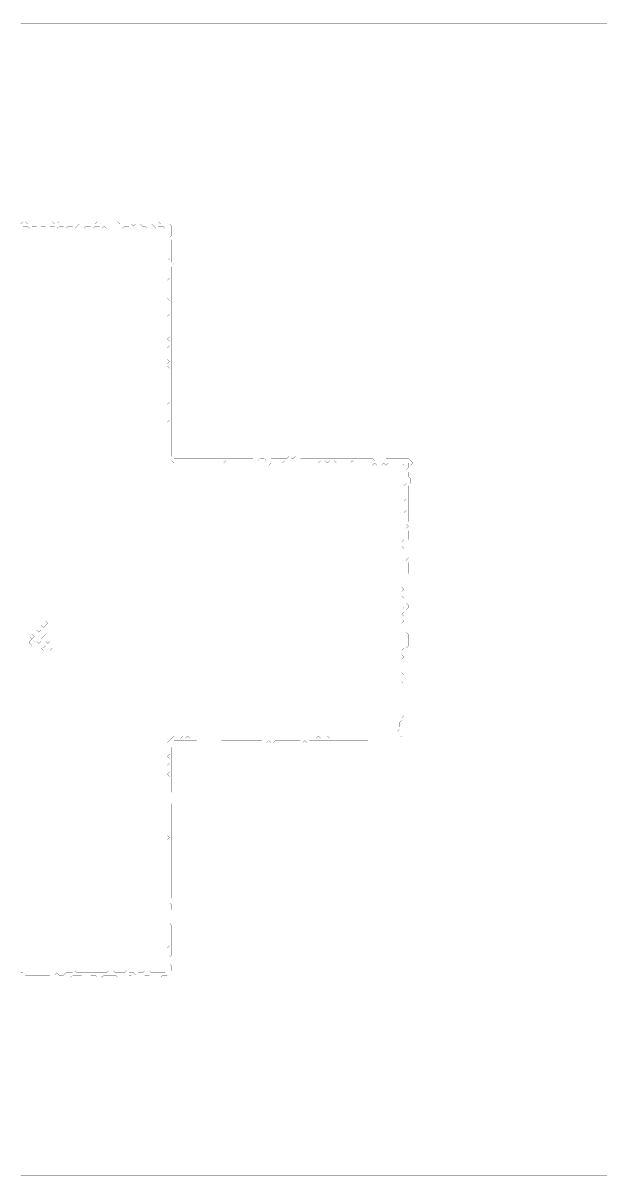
# Model space of a CAD drawing. Header units: metres. Extents: x 0 to 5035, y -5035 to 0.
# Drawn here: x 2483 to 5035, y -5035 to 0 of the extents above; entities that cross this region are included whole.
import ezdxf

# ---------------------------------------------------------------- set-up
doc = ezdxf.new("R2010")
doc.units = ezdxf.units.M
for name, color, linetype in [('conductor', 1, 'Continuous'), ('dielectric', 8, 'Continuous'), ('substrate', 5, 'Continuous')]:
    doc.layers.add(name, color=color, linetype=linetype)

msp = doc.modelspace()

# ---------------------------------------------------------------- linework, layer by layer
at = {"layer": 'conductor', "const_width": 0.5}
msp.add_lwpolyline([(2473.2, -4148.3), (2483.1, -4148.3), (2492.9, -4158.2), (2502.8, -4158.2), (2512.6, -4158.2), (2522.5, -4158.2), (2532.4, -4158.2), (2542.2, -4158.2), (2552.1, -4158.2), (2561.9, -4158.2), (2571.8, -4158.2), (2581.6, -4158.2), (2591.5, -4158.2), (2601.3, -4158.2), (2611.2, -4148.3), (2621, -4158.2), (2630.9, -4148.3), (2640.7, -4158.2), (2650.6, -4158.2), (2660.4, -4158.2), (2670.3, -4148.3), (2680.2, -4148.3), (2690, -4148.3), (2699.9, -4148.3), (2709.7, -4138.5), (2719.6, -4148.3), (2729.4, -4148.3), (2739.3, -4148.3), (2749.1, -4148.3), (2759, -4148.3), (2768.8, -4148.3), (2778.7, -4148.3), (2788.5, -4148.3), (2798.4, -4148.3), (2808.3, -4148.3), (2818.1, -4148.3), (2828, -4148.3), (2837.8, -4148.3), (2847.7, -4148.3), (2857.5, -4138.5), (2867.4, -4138.5), (2877.2, -4138.5), (2887.1, -4148.3), (2896.9, -4148.3), (2906.8, -4148.3), (2916.6, -4148.3), (2926.5, -4148.3), (2936.3, -4138.5), (2946.2, -4148.3), (2956.1, -4148.3), (2965.9, -4148.3), (2975.8, -4158.2), (2985.6, -4148.3), (2995.5, -4148.3), (3005.3, -4148.3), (3015.2, -4138.5), (3025, -4138.5), (3034.9, -4138.5), (3044.7, -4148.3), (3054.6, -4148.3), (3064.4, -4148.3), (3074.3, -4148.3), (3084.2, -4148.3), (3094, -4148.3), (3103.9, -4148.3), (3113.7, -4138.5), (3113.7, -4128.6), (3113.7, -4118.8), (3113.7, -4108.9), (3113.7, -4099.1), (3113.7, -4089.2), (3113.7, -4079.4), (3113.7, -4069.5), (3113.7, -4059.6), (3113.7, -4049.8), (3113.7, -4039.9), (3123.6, -4030.1), (3113.7, -4020.2), (3113.7, -4010.4), (3113.7, -4000.5), (3113.7, -3990.7), (3113.7, -3980.8), (3113.7, -3971), (3113.7, -3961.1), (3113.7, -3951.3), (3113.7, -3941.4), (3113.7, -3931.6), (3113.7, -3921.7), (3113.7, -3911.8), (3113.7, -3902), (3113.7, -3892.1), (3113.7, -3882.3), (3113.7, -3872.4), (3113.7, -3862.6), (3113.7, -3852.7), (3113.7, -3842.9), (3113.7, -3833), (3113.7, -3823.2), (3113.7, -3813.3), (3113.7, -3803.5), (3113.7, -3793.6), (3113.7, -3783.8), (3113.7, -3773.9), (3113.7, -3764), (3113.7, -3754.2), (3113.7, -3744.3), (3113.7, -3734.5), (3113.7, -3724.6), (3113.7, -3714.8), (3113.7, -3704.9), (3113.7, -3695.1), (3113.7, -3685.2), (3113.7, -3675.4), (3113.7, -3665.5), (3113.7, -3655.7), (3113.7, -3645.8), (3113.7, -3635.9), (3113.7, -3626.1), (3113.7, -3616.2), (3113.7, -3606.4), (3113.7, -3596.5), (3113.7, -3586.7), (3113.7, -3576.8), (3113.7, -3567), (3123.6, -3557.1), (3113.7, -3547.3), (3123.6, -3537.4), (3123.6, -3527.6), (3113.7, -3517.7), (3123.6, -3507.9), (3123.6, -3498), (3123.6, -3488.1), (3123.6, -3478.3), (3123.6, -3468.4), (3123.6, -3458.6), (3123.6, -3448.7), (3123.6, -3438.9), (3123.6, -3429), (3123.6, -3419.2), (3123.6, -3409.3), (3123.6, -3399.5), (3123.6, -3389.6), (3123.6, -3379.8), (3123.6, -3369.9), (3123.6, -3360), (3123.6, -3350.2), (3123.6, -3340.3), (3123.6, -3330.5), (3123.6, -3320.6), (3123.6, -3310.8), (3123.6, -3300.9), (3123.6, -3291.1), (3113.7, -3281.2), (3123.6, -3271.4), (3113.7, -3261.5), (3113.7, -3251.7), (3113.7, -3241.8), (3123.6, -3232), (3113.7, -3222.1), (3123.6, -3212.2), (3113.7, -3202.4), (3123.6, -3192.5), (3113.7, -3182.7), (3113.7, -3172.8), (3113.7, -3163), (3113.7, -3153.1), (3113.7, -3143.3), (3123.6, -3133.4), (3133.4, -3123.6), (3143.3, -3113.7), (3153.1, -3123.6), (3163, -3123.6), (3172.8, -3123.6), (3182.7, -3113.7), (3192.5, -3123.6), (3202.4, -3113.7), (3212.2, -3123.6), (3222.1, -3113.7), (3232, -3123.6), (3241.8, -3123.6), (3251.7, -3123.6), (3261.5, -3123.6), (3271.4, -3123.6), (3281.2, -3123.6), (3291.1, -3123.6), (3300.9, -3123.6), (3310.8, -3123.6), (3320.6, -3123.6), (3330.5, -3123.6), (3340.3, -3123.6), (3350.2, -3123.6), (3360, -3123.6), (3369.9, -3123.6), (3379.8, -3113.7), (3389.6, -3113.7), (3399.5, -3113.7), (3409.3, -3113.7), (3419.2, -3113.7), (3429, -3113.7), (3438.9, -3123.6), (3448.7, -3123.6), (3458.6, -3123.6), (3468.4, -3123.6), (3478.3, -3123.6), (3488.1, -3123.6), (3498, -3123.6), (3507.9, -3123.6), (3517.7, -3123.6), (3527.6, -3123.6), (3537.4, -3123.6), (3547.3, -3123.6), (3557.1, -3123.6), (3567, -3123.6), (3576.8, -3123.6), (3586.7, -3123.6), (3596.5, -3123.6), (3606.4, -3123.6), (3616.2, -3123.6), (3626.1, -3123.6), (3635.9, -3123.6), (3645.8, -3123.6), (3655.7, -3123.6), (3665.5, -3123.6), (3675.4, -3123.6), (3685.2, -3123.6), (3695.1, -3123.6), (3704.9, -3123.6), (3714.8, -3123.6), (3724.6, -3123.6), (3734.5, -3123.6), (3744.3, -3123.6), (3754.2, -3123.6), (3764, -3123.6), (3773.9, -3113.7), (3783.8, -3123.6), (3793.6, -3113.7), (3803.5, -3113.7), (3813.3, -3113.7), (3823.2, -3123.6), (3833, -3113.7), (3842.9, -3123.6), (3852.7, -3123.6), (3862.6, -3123.6), (3872.4, -3113.7), (3882.3, -3113.7), (3892.1, -3113.7), (3902, -3113.7), (3911.8, -3113.7), (3921.7, -3113.7), (3931.6, -3113.7), (3941.4, -3113.7), (3951.3, -3113.7), (3961.1, -3113.7), (3971, -3113.7), (3980.8, -3113.7), (3990.7, -3113.7), (4000.5, -3113.7), (4010.4, -3103.9), (4020.2, -3103.9), (4030.1, -3103.9), (4039.9, -3103.9), (4049.8, -3103.9), (4059.6, -3103.9), (4069.5, -3103.9), (4079.4, -3103.9), (4089.2, -3103.9), (4099.1, -3103.9), (4108.9, -3103.9), (4118.8, -3103.9), (4118.8, -3094), (4128.6, -3084.2), (4138.5, -3084.2), (4128.6, -3074.3), (4128.6, -3064.4), (4128.6, -3054.6), (4138.5, -3044.7), (4138.5, -3034.9), (4148.3, -3025), (4148.3, -3015.2), (4148.3, -3005.3), (4148.3, -2995.5), (4148.3, -2985.6), (4148.3, -2975.8), (4148.3, -2965.9), (4148.3, -2956.1), (4138.5, -2946.2), (4138.5, -2936.3), (4138.5, -2926.5), (4138.5, -2916.6), (4138.5, -2906.8), (4138.5, -2896.9), (4148.3, -2887.1), (4138.5, -2877.2), (4138.5, -2867.4), (4138.5, -2857.5), (4148.3, -2847.7), (4138.5, -2837.8), (4138.5, -2828), (4138.5, -2818.1), (4138.5, -2808.3), (4138.5, -2798.4), (4138.5, -2788.5), (4138.5, -2778.7), (4148.3, -2768.8), (4138.5, -2759), (4148.3, -2749.1), (4138.5, -2739.3), (4148.3, -2729.4), (4148.3, -2719.6), (4148.3, -2709.7), (4148.3, -2699.9), (4148.3, -2690), (4148.3, -2680.2), (4148.3, -2670.3), (4148.3, -2660.4), (4148.3, -2650.6), (4148.3, -2640.7), (4148.3, -2630.9), (4138.5, -2621), (4148.3, -2611.2), (4138.5, -2601.3), (4148.3, -2591.5), (4138.5, -2581.6), (4148.3, -2571.8), (4138.5, -2561.9), (4148.3, -2552.1), (4148.3, -2542.2), (4148.3, -2532.4), (4148.3, -2522.5), (4148.3, -2512.6), (4138.5, -2502.8), (4148.3, -2492.9), (4138.5, -2483.1), (4148.3, -2473.2), (4138.5, -2463.4), (4148.3, -2453.5), (4138.5, -2443.7), (4138.5, -2433.8), (4138.5, -2424), (4148.3, -2414.1), (4148.3, -2404.3), (4148.3, -2394.4), (4148.3, -2384.6), (4148.3, -2374.7), (4148.3, -2364.8), (4148.3, -2355), (4148.3, -2345.1), (4148.3, -2335.3), (4148.3, -2325.4), (4138.5, -2315.6), (4138.5, -2305.7), (4148.3, -2295.9), (4138.5, -2286), (4138.5, -2276.2), (4138.5, -2266.3), (4148.3, -2256.5), (4148.3, -2246.6), (4148.3, -2236.7), (4148.3, -2226.9), (4148.3, -2217), (4148.3, -2207.2), (4148.3, -2197.3), (4148.3, -2187.5), (4148.3, -2177.6), (4148.3, -2167.8), (4148.3, -2157.9), (4148.3, -2148.1), (4148.3, -2138.2), (4158.2, -2128.4), (4148.3, -2118.5), (4148.3, -2108.7), (4148.3, -2098.8), (4148.3, -2088.9), (4158.2, -2079.1), (4148.3, -2069.2), (4148.3, -2059.4), (4148.3, -2049.5), (4148.3, -2039.7), (4148.3, -2029.8), (4148.3, -2020), (4158.2, -2010.1), (4158.2, -2000.3), (4158.2, -1990.4), (4148.3, -1980.6), (4148.3, -1970.7), (4148.3, -1960.8), (4148.3, -1951), (4148.3, -1941.1), (4148.3, -1931.3), (4138.5, -1921.4), (4128.6, -1921.4), (4118.8, -1921.4), (4108.9, -1921.4), (4099.1, -1921.4), (4089.2, -1921.4), (4079.4, -1921.4), (4069.5, -1931.3), (4059.6, -1921.4), (4049.8, -1931.3), (4039.9, -1931.3), (4030.1, -1931.3), (4020.2, -1921.4), (4010.4, -1931.3), (4000.5, -1921.4), (3990.7, -1921.4), (3980.8, -1921.4), (3971, -1921.4), (3961.1, -1921.4), (3951.3, -1921.4), (3941.4, -1921.4), (3931.6, -1921.4), (3921.7, -1911.6), (3911.8, -1921.4), (3902, -1921.4), (3892.1, -1921.4), (3882.3, -1921.4), (3872.4, -1921.4), (3862.6, -1921.4), (3852.7, -1921.4), (3842.9, -1911.6), (3833, -1911.6), (3823.2, -1911.6), (3813.3, -1921.4), (3803.5, -1911.6), (3793.6, -1911.6), (3783.8, -1911.6), (3773.9, -1921.4), (3764, -1921.4), (3754.2, -1921.4), (3744.3, -1921.4), (3734.5, -1921.4), (3724.6, -1921.4), (3714.8, -1921.4), (3704.9, -1921.4), (3695.1, -1911.6), (3685.2, -1911.6), (3675.4, -1911.6), (3665.5, -1911.6), (3655.7, -1911.6), (3645.8, -1911.6), (3635.9, -1911.6), (3626.1, -1911.6), (3616.2, -1921.4), (3606.4, -1921.4), (3596.5, -1921.4), (3586.7, -1921.4), (3576.8, -1921.4), (3567, -1921.4), (3557.1, -1931.3), (3547.3, -1921.4), (3537.4, -1921.4), (3527.6, -1921.4), (3517.7, -1921.4), (3507.9, -1921.4), (3498, -1921.4), (3488.1, -1921.4), (3478.3, -1921.4), (3468.4, -1921.4), (3458.6, -1921.4), (3448.7, -1911.6), (3438.9, -1911.6), (3429, -1911.6), (3419.2, -1921.4), (3409.3, -1921.4), (3399.5, -1921.4), (3389.6, -1921.4), (3379.8, -1921.4), (3369.9, -1911.6), (3360, -1921.4), (3350.2, -1921.4), (3340.3, -1921.4), (3330.5, -1921.4), (3320.6, -1921.4), (3310.8, -1921.4), (3300.9, -1921.4), (3291.1, -1911.6), (3281.2, -1911.6), (3271.4, -1911.6), (3261.5, -1911.6), (3251.7, -1911.6), (3241.8, -1911.6), (3232, -1911.6), (3222.1, -1911.6), (3212.2, -1911.6), (3202.4, -1911.6), (3192.5, -1911.6), (3182.7, -1911.6), (3172.8, -1911.6), (3163, -1911.6), (3153.1, -1911.6), (3143.3, -1921.4), (3133.4, -1911.6), (3123.6, -1911.6), (3113.7, -1901.7), (3113.7, -1891.9), (3113.7, -1882), (3113.7, -1872.2), (3113.7, -1862.3), (3113.7, -1852.5), (3113.7, -1842.6), (3113.7, -1832.8), (3113.7, -1822.9), (3123.6, -1813), (3123.6, -1803.2), (3123.6, -1793.3), (3113.7, -1783.5), (3113.7, -1773.6), (3113.7, -1763.8), (3113.7, -1753.9), (3113.7, -1744.1), (3123.6, -1734.2), (3123.6, -1724.4), (3123.6, -1714.5), (3123.6, -1704.7), (3113.7, -1694.8), (3113.7, -1685), (3113.7, -1675.1), (3113.7, -1665.2), (3123.6, -1655.4), (3123.6, -1645.5), (3123.6, -1635.7), (3123.6, -1625.8), (3123.6, -1616), (3123.6, -1606.1), (3123.6, -1596.3), (3123.6, -1586.4), (3123.6, -1576.6), (3123.6, -1566.7), (3123.6, -1556.9), (3123.6, -1547), (3123.6, -1537.1), (3123.6, -1527.3), (3113.7, -1517.4), (3123.6, -1507.6), (3113.7, -1497.7), (3113.7, -1487.9), (3123.6, -1478), (3113.7, -1468.2), (3113.7, -1458.3), (3113.7, -1448.5), (3113.7, -1438.6), (3113.7, -1428.8), (3113.7, -1418.9), (3123.6, -1409.1), (3123.6, -1399.2), (3123.6, -1389.3), (3113.7, -1379.5), (3123.6, -1369.6), (3113.7, -1359.8), (3113.7, -1349.9), (3113.7, -1340.1), (3113.7, -1330.2), (3113.7, -1320.4), (3113.7, -1310.5), (3113.7, -1300.7), (3113.7, -1290.8), (3113.7, -1281), (3123.6, -1271.1), (3113.7, -1261.2), (3123.6, -1251.4), (3123.6, -1241.5), (3123.6, -1231.7), (3123.6, -1221.8), (3123.6, -1212), (3113.7, -1202.1), (3113.7, -1192.3), (3113.7, -1182.4), (3113.7, -1172.6), (3113.7, -1162.7), (3113.7, -1152.9), (3113.7, -1143), (3113.7, -1133.2), (3113.7, -1123.3), (3123.6, -1113.4), (3123.6, -1103.6), (3123.6, -1093.7), (3123.6, -1083.9), (3123.6, -1074), (3123.6, -1064.2), (3123.6, -1054.3), (3123.6, -1044.5), (3123.6, -1034.6), (3113.7, -1024.8), (3113.7, -1014.9), (3113.7, -1005.1), (3113.7, -995.2), (3113.7, -985.4), (3113.7, -975.5), (3113.7, -965.6), (3113.7, -955.8), (3113.7, -945.9), (3113.7, -936.1), (3113.7, -926.2), (3113.7, -916.4), (3113.7, -906.5), (3113.7, -896.7), (3103.9, -896.7), (3094, -886.8), (3084.2, -886.8), (3074.3, -886.8), (3064.4, -896.7), (3054.6, -886.8), (3044.7, -877), (3034.9, -877), (3034.9, -886.8), (3025, -896.7), (3015.2, -886.8), (3005.3, -886.8), (2995.5, -877), (2985.6, -886.8), (2975.8, -877), (2965.9, -886.8), (2956.1, -877), (2946.2, -886.8), (2936.3, -886.8), (2926.5, -886.8), (2916.6, -896.7), (2906.8, -896.7), (2896.9, -886.8), (2887.1, -896.7), (2877.2, -896.7), (2867.4, -896.7), (2857.5, -886.8), (2847.7, -896.7), (2837.8, -886.8), (2828, -896.7), (2818.1, -886.8), (2808.3, -886.8), (2798.4, -886.8), (2788.5, -896.7), (2778.7, -886.8), (2768.8, -886.8), (2759, -886.8), (2749.1, -896.7), (2739.3, -886.8), (2729.4, -877), (2719.6, -886.8), (2709.7, -896.7), (2699.9, -886.8), (2690, -886.8), (2680.2, -886.8), (2670.3, -896.7), (2660.4, -886.8), (2650.6, -886.8), (2640.7, -886.8), (2630.9, -896.7), (2621, -886.8), (2611.2, -886.8), (2601.3, -886.8), (2591.5, -896.7), (2581.6, -886.8), (2571.8, -886.8), (2561.9, -886.8), (2552.1, -896.7), (2542.2, -886.8), (2532.4, -886.8), (2522.5, -886.8), (2512.6, -896.7), (2502.8, -886.8), (2492.9, -886.8), (2483.1, -886.8), (2473.2, -896.7)], dxfattribs=at)
for points in [[(2571.8, -2621), (2581.6, -2611.2), (2591.5, -2621), (2581.6, -2630.9)], [(2532.4, -2660.4), (2542.2, -2650.6), (2552.1, -2660.4), (2561.9, -2650.6), (2571.8, -2660.4), (2581.6, -2670.3), (2571.8, -2680.2), (2561.9, -2690), (2552.1, -2680.2), (2561.9, -2690), (2571.8, -2699.9), (2581.6, -2699.9), (2591.5, -2709.7), (2601.3, -2699.9), (2611.2, -2709.7), (2611.2, -2719.6), (2611.2, -2729.4), (2601.3, -2739.3), (2591.5, -2739.3), (2581.6, -2739.3), (2571.8, -2739.3), (2561.9, -2729.4), (2561.9, -2719.6), (2552.1, -2719.6), (2542.2, -2719.6), (2532.4, -2719.6), (2522.5, -2719.6), (2512.6, -2709.7), (2512.6, -2699.9), (2522.5, -2690), (2532.4, -2699.9), (2522.5, -2690), (2532.4, -2680.2), (2522.5, -2670.3)], [(2561.9, -2630.9), (2571.8, -2621), (2581.6, -2630.9), (2571.8, -2640.7)], [(2512.6, -2680.2), (2522.5, -2670.3), (2532.4, -2680.2), (2522.5, -2690)]]:
    msp.add_lwpolyline(points, close=True, dxfattribs=at)
at = {"layer": 'dielectric', "const_width": 0.5}
msp.add_lwpolyline([(4690.3, -4375)], close=True, dxfattribs=at)
at = {"layer": 'substrate', "const_width": 0.5}
for points in [[(2473.2, -5035.1), (2483.1, -5035.1), (2492.9, -5035.1), (2502.8, -5035.1), (2512.6, -5035.1), (2522.5, -5035.1), (2532.4, -5035.1), (2542.2, -5035.1), (2552.1, -5035.1), (2561.9, -5035.1), (2571.8, -5035.1), (2581.6, -5035.1), (2591.5, -5035.1), (2601.3, -5035.1), (2611.2, -5035.1), (2621, -5035.1), (2630.9, -5035.1), (2640.7, -5035.1), (2650.6, -5035.1), (2660.4, -5035.1), (2670.3, -5035.1), (2680.2, -5035.1), (2690, -5035.1), (2699.9, -5035.1), (2709.7, -5035.1), (2719.6, -5035.1), (2729.4, -5035.1), (2739.3, -5035.1), (2749.1, -5035.1), (2759, -5035.1), (2768.8, -5035.1), (2778.7, -5035.1), (2788.5, -5035.1), (2798.4, -5035.1), (2808.3, -5035.1), (2818.1, -5035.1), (2828, -5035.1), (2837.8, -5035.1), (2847.7, -5035.1), (2857.5, -5035.1), (2867.4, -5035.1), (2877.2, -5035.1), (2887.1, -5035.1), (2896.9, -5035.1), (2906.8, -5035.1), (2916.6, -5035.1), (2926.5, -5035.1), (2936.3, -5035.1), (2946.2, -5035.1), (2956.1, -5035.1), (2965.9, -5035.1), (2975.8, -5035.1), (2985.6, -5035.1), (2995.5, -5035.1), (3005.3, -5035.1), (3015.2, -5035.1), (3025, -5035.1), (3034.9, -5035.1), (3044.7, -5035.1), (3054.6, -5035.1), (3064.4, -5035.1), (3074.3, -5035.1), (3084.2, -5035.1), (3094, -5035.1), (3103.9, -5035.1), (3113.7, -5035.1), (3123.6, -5035.1), (3133.4, -5035.1), (3143.3, -5035.1), (3153.1, -5035.1), (3163, -5035.1), (3172.8, -5035.1), (3182.7, -5035.1), (3192.5, -5035.1), (3202.4, -5035.1), (3212.2, -5035.1), (3222.1, -5035.1), (3232, -5035.1), (3241.8, -5035.1), (3251.7, -5035.1), (3261.5, -5035.1), (3271.4, -5035.1), (3281.2, -5035.1), (3291.1, -5035.1), (3300.9, -5035.1), (3310.8, -5035.1), (3320.6, -5035.1), (3330.5, -5035.1), (3340.3, -5035.1), (3350.2, -5035.1), (3360, -5035.1), (3369.9, -5035.1), (3379.8, -5035.1), (3389.6, -5035.1), (3399.5, -5035.1), (3409.3, -5035.1), (3419.2, -5035.1), (3429, -5035.1), (3438.9, -5035.1), (3448.7, -5035.1), (3458.6, -5035.1), (3468.4, -5035.1), (3478.3, -5035.1), (3488.1, -5035.1), (3498, -5035.1), (3507.9, -5035.1), (3517.7, -5035.1), (3527.6, -5035.1), (3537.4, -5035.1), (3547.3, -5035.1), (3557.1, -5035.1), (3567, -5035.1), (3576.8, -5035.1), (3586.7, -5035.1), (3596.5, -5035.1), (3606.4, -5035.1), (3616.2, -5035.1), (3626.1, -5035.1), (3635.9, -5035.1), (3645.8, -5035.1), (3655.7, -5035.1), (3665.5, -5035.1), (3675.4, -5035.1), (3685.2, -5035.1), (3695.1, -5035.1), (3704.9, -5035.1), (3714.8, -5035.1), (3724.6, -5035.1), (3734.5, -5035.1), (3744.3, -5035.1), (3754.2, -5035.1), (3764, -5035.1), (3773.9, -5035.1), (3783.8, -5035.1), (3793.6, -5035.1), (3803.5, -5035.1), (3813.3, -5035.1), (3823.2, -5035.1), (3833, -5035.1), (3842.9, -5035.1), (3852.7, -5035.1), (3862.6, -5035.1), (3872.4, -5035.1), (3882.3, -5035.1), (3892.1, -5035.1), (3902, -5035.1), (3911.8, -5035.1), (3921.7, -5035.1), (3931.6, -5035.1), (3941.4, -5035.1), (3951.3, -5035.1), (3961.1, -5035.1), (3971, -5035.1), (3980.8, -5035.1), (3990.7, -5035.1), (4000.5, -5035.1), (4010.4, -5035.1), (4020.2, -5035.1), (4030.1, -5035.1), (4039.9, -5035.1), (4049.8, -5035.1), (4059.6, -5035.1), (4069.5, -5035.1), (4079.4, -5035.1), (4089.2, -5035.1), (4099.1, -5035.1), (4108.9, -5035.1), (4118.8, -5035.1), (4128.6, -5035.1), (4138.5, -5035.1), (4148.3, -5035.1), (4158.2, -5035.1), (4168, -5035.1), (4177.9, -5035.1), (4187.7, -5035.1), (4197.6, -5035.1), (4207.5, -5035.1), (4217.3, -5035.1), (4227.2, -5035.1), (4237, -5035.1), (4246.9, -5035.1), (4256.7, -5035.1), (4266.6, -5035.1), (4276.4, -5035.1), (4286.3, -5035.1), (4296.1, -5035.1), (4306, -5035.1), (4315.8, -5035.1), (4325.7, -5035.1), (4335.5, -5035.1), (4345.4, -5035.1), (4355.3, -5035.1), (4365.1, -5035.1), (4375, -5035.1), (4384.8, -5035.1), (4394.7, -5035.1), (4404.5, -5035.1), (4414.4, -5035.1), (4424.2, -5035.1), (4434.1, -5035.1), (4443.9, -5035.1), (4453.8, -5035.1), (4463.6, -5035.1), (4473.5, -5035.1), (4483.3, -5035.1), (4493.2, -5035.1), (4503.1, -5035.1), (4512.9, -5035.1), (4522.8, -5035.1), (4532.6, -5035.1), (4542.5, -5035.1), (4552.3, -5035.1), (4562.2, -5035.1), (4572, -5035.1), (4581.9, -5035.1), (4591.7, -5035.1), (4601.6, -5035.1), (4611.4, -5035.1), (4621.3, -5035.1), (4631.2, -5035.1), (4641, -5035.1), (4650.9, -5035.1), (4660.7, -5035.1), (4670.6, -5035.1), (4680.4, -5035.1), (4690.3, -5035.1), (4700.1, -5035.1), (4710, -5035.1), (4719.8, -5035.1), (4729.7, -5035.1), (4739.5, -5035.1), (4749.4, -5035.1), (4759.2, -5035.1), (4769.1, -5035.1), (4779, -5035.1), (4788.8, -5035.1), (4798.7, -5035.1), (4808.5, -5035.1), (4818.4, -5035.1), (4828.2, -5035.1), (4838.1, -5035.1), (4847.9, -5035.1), (4857.8, -5035.1), (4867.6, -5035.1), (4877.5, -5035.1), (4887.3, -5035.1), (4897.2, -5035.1), (4907.1, -5035.1), (4916.9, -5035.1), (4926.8, -5035.1), (4936.6, -5035.1), (4946.5, -5035.1), (4956.3, -5035.1), (4966.2, -5035.1), (4976, -5035.1), (4985.9, -5035.1), (4995.7, -5035.1), (5005.6, -5035.1), (5015.4, -5035.1), (5025.3, -5035.1), (5035.1, -5035.1), (5035.1, -5025.3), (5035.1, -5015.4), (5035.1, -5005.6), (5035.1, -4995.7), (5035.1, -4985.9), (5035.1, -4976), (5035.1, -4966.2), (5035.1, -4956.3), (5035.1, -4946.5), (5035.1, -4936.6), (5035.1, -4926.8), (5035.1, -4916.9), (5035.1, -4907.1), (5035.1, -4897.2), (5035.1, -4887.3), (5035.1, -4877.5), (5035.1, -4867.6), (5035.1, -4857.8), (5035.1, -4847.9), (5035.1, -4838.1), (5035.1, -4828.2), (5035.1, -4818.4), (5035.1, -4808.5), (5035.1, -4798.7), (5035.1, -4788.8), (5035.1, -4779), (5035.1, -4769.1), (5035.1, -4759.2), (5035.1, -4749.4), (5035.1, -4739.5), (5035.1, -4729.7), (5035.1, -4719.8), (5035.1, -4710), (5035.1, -4700.1), (5035.1, -4690.3), (5035.1, -4680.4), (5035.1, -4670.6), (5035.1, -4660.7), (5035.1, -4650.9), (5035.1, -4641), (5035.1, -4631.2), (5035.1, -4621.3), (5035.1, -4611.4), (5035.1, -4601.6), (5035.1, -4591.7), (5035.1, -4581.9), (5035.1, -4572), (5035.1, -4562.2), (5035.1, -4552.3), (5035.1, -4542.5), (5035.1, -4532.6), (5035.1, -4522.8), (5035.1, -4512.9), (5035.1, -4503.1), (5035.1, -4493.2), (5035.1, -4483.3), (5035.1, -4473.5), (5035.1, -4463.6), (5035.1, -4453.8), (5035.1, -4443.9), (5035.1, -4434.1), (5035.1, -4424.2), (5035.1, -4414.4), (5035.1, -4404.5), (5035.1, -4394.7), (5035.1, -4384.8), (5035.1, -4375), (5035.1, -4365.1), (5035.1, -4355.3), (5035.1, -4345.4), (5035.1, -4335.5), (5035.1, -4325.7), (5035.1, -4315.8), (5035.1, -4306), (5035.1, -4296.1), (5035.1, -4286.3), (5035.1, -4276.4), (5035.1, -4266.6), (5035.1, -4256.7), (5035.1, -4246.9), (5035.1, -4237), (5035.1, -4227.2), (5035.1, -4217.3), (5035.1, -4207.5), (5035.1, -4197.6), (5035.1, -4187.7), (5035.1, -4177.9), (5035.1, -4168), (5035.1, -4158.2), (5035.1, -4148.3), (5035.1, -4138.5), (5035.1, -4128.6), (5035.1, -4118.8), (5035.1, -4108.9), (5035.1, -4099.1), (5035.1, -4089.2), (5035.1, -4079.4), (5035.1, -4069.5), (5035.1, -4059.6), (5035.1, -4049.8), (5035.1, -4039.9), (5035.1, -4030.1), (5035.1, -4020.2), (5035.1, -4010.4), (5035.1, -4000.5), (5035.1, -3990.7), (5035.1, -3980.8), (5035.1, -3971), (5035.1, -3961.1), (5035.1, -3951.3), (5035.1, -3941.4), (5035.1, -3931.6), (5035.1, -3921.7), (5035.1, -3911.8), (5035.1, -3902), (5035.1, -3892.1), (5035.1, -3882.3), (5035.1, -3872.4), (5035.1, -3862.6), (5035.1, -3852.7), (5035.1, -3842.9), (5035.1, -3833), (5035.1, -3823.2), (5035.1, -3813.3), (5035.1, -3803.5), (5035.1, -3793.6), (5035.1, -3783.8), (5035.1, -3773.9), (5035.1, -3764), (5035.1, -3754.2), (5035.1, -3744.3), (5035.1, -3734.5), (5035.1, -3724.6), (5035.1, -3714.8), (5035.1, -3704.9), (5035.1, -3695.1), (5035.1, -3685.2), (5035.1, -3675.4), (5035.1, -3665.5), (5035.1, -3655.7), (5035.1, -3645.8), (5035.1, -3635.9), (5035.1, -3626.1), (5035.1, -3616.2), (5035.1, -3606.4), (5035.1, -3596.5), (5035.1, -3586.7), (5035.1, -3576.8), (5035.1, -3567), (5035.1, -3557.1), (5035.1, -3547.3), (5035.1, -3537.4), (5035.1, -3527.6), (5035.1, -3517.7), (5035.1, -3507.9), (5035.1, -3498), (5035.1, -3488.1), (5035.1, -3478.3), (5035.1, -3468.4), (5035.1, -3458.6), (5035.1, -3448.7), (5035.1, -3438.9), (5035.1, -3429), (5035.1, -3419.2), (5035.1, -3409.3), (5035.1, -3399.5), (5035.1, -3389.6), (5035.1, -3379.8), (5035.1, -3369.9), (5035.1, -3360), (5035.1, -3350.2), (5035.1, -3340.3), (5035.1, -3330.5), (5035.1, -3320.6), (5035.1, -3310.8), (5035.1, -3300.9), (5035.1, -3291.1), (5035.1, -3281.2), (5035.1, -3271.4), (5035.1, -3261.5), (5035.1, -3251.7), (5035.1, -3241.8), (5035.1, -3232), (5035.1, -3222.1), (5035.1, -3212.2), (5035.1, -3202.4), (5035.1, -3192.5), (5035.1, -3182.7), (5035.1, -3172.8), (5035.1, -3163), (5035.1, -3153.1), (5035.1, -3143.3), (5035.1, -3133.4), (5035.1, -3123.6), (5035.1, -3113.7), (5035.1, -3103.9), (5035.1, -3094), (5035.1, -3084.2), (5035.1, -3074.3), (5035.1, -3064.4), (5035.1, -3054.6), (5035.1, -3044.7), (5035.1, -3034.9), (5035.1, -3025), (5035.1, -3015.2), (5035.1, -3005.3), (5035.1, -2995.5), (5035.1, -2985.6), (5035.1, -2975.8), (5035.1, -2965.9), (5035.1, -2956.1), (5035.1, -2946.2), (5035.1, -2936.3), (5035.1, -2926.5), (5035.1, -2916.6), (5035.1, -2906.8), (5035.1, -2896.9), (5035.1, -2887.1), (5035.1, -2877.2), (5035.1, -2867.4), (5035.1, -2857.5), (5035.1, -2847.7), (5035.1, -2837.8), (5035.1, -2828), (5035.1, -2818.1), (5035.1, -2808.3), (5035.1, -2798.4), (5035.1, -2788.5), (5035.1, -2778.7), (5035.1, -2768.8), (5035.1, -2759), (5035.1, -2749.1), (5035.1, -2739.3), (5035.1, -2729.4), (5035.1, -2719.6), (5035.1, -2709.7), (5035.1, -2699.9), (5035.1, -2690), (5035.1, -2680.2), (5035.1, -2670.3), (5035.1, -2660.4), (5035.1, -2650.6), (5035.1, -2640.7), (5035.1, -2630.9), (5035.1, -2621), (5035.1, -2611.2), (5035.1, -2601.3), (5035.1, -2591.5), (5035.1, -2581.6), (5035.1, -2571.8), (5035.1, -2561.9), (5035.1, -2552.1), (5035.1, -2542.2), (5035.1, -2532.4), (5035.1, -2522.5), (5035.1, -2512.6), (5035.1, -2502.8), (5035.1, -2492.9), (5035.1, -2483.1), (5035.1, -2473.2), (5035.1, -2463.4), (5035.1, -2453.5), (5035.1, -2443.7), (5035.1, -2433.8), (5035.1, -2424), (5035.1, -2414.1), (5035.1, -2404.3), (5035.1, -2394.4), (5035.1, -2384.6), (5035.1, -2374.7), (5035.1, -2364.8), (5035.1, -2355), (5035.1, -2345.1), (5035.1, -2335.3), (5035.1, -2325.4), (5035.1, -2315.6), (5035.1, -2305.7), (5035.1, -2295.9), (5035.1, -2286), (5035.1, -2276.2), (5035.1, -2266.3), (5035.1, -2256.5), (5035.1, -2246.6), (5035.1, -2236.7), (5035.1, -2226.9), (5035.1, -2217), (5035.1, -2207.2), (5035.1, -2197.3), (5035.1, -2187.5), (5035.1, -2177.6), (5035.1, -2167.8), (5035.1, -2157.9), (5035.1, -2148.1), (5035.1, -2138.2), (5035.1, -2128.4), (5035.1, -2118.5), (5035.1, -2108.7), (5035.1, -2098.8), (5035.1, -2088.9), (5035.1, -2079.1), (5035.1, -2069.2), (5035.1, -2059.4), (5035.1, -2049.5), (5035.1, -2039.7), (5035.1, -2029.8), (5035.1, -2020), (5035.1, -2010.1), (5035.1, -2000.3), (5035.1, -1990.4), (5035.1, -1980.6), (5035.1, -1970.7), (5035.1, -1960.8), (5035.1, -1951), (5035.1, -1941.1), (5035.1, -1931.3), (5035.1, -1921.4), (5035.1, -1911.6), (5035.1, -1901.7), (5035.1, -1891.9), (5035.1, -1882), (5035.1, -1872.2), (5035.1, -1862.3), (5035.1, -1852.5), (5035.1, -1842.6), (5035.1, -1832.8), (5035.1, -1822.9), (5035.1, -1813), (5035.1, -1803.2), (5035.1, -1793.3), (5035.1, -1783.5), (5035.1, -1773.6), (5035.1, -1763.8), (5035.1, -1753.9), (5035.1, -1744.1), (5035.1, -1734.2), (5035.1, -1724.4), (5035.1, -1714.5), (5035.1, -1704.7), (5035.1, -1694.8), (5035.1, -1685), (5035.1, -1675.1), (5035.1, -1665.2), (5035.1, -1655.4), (5035.1, -1645.5), (5035.1, -1635.7), (5035.1, -1625.8), (5035.1, -1616), (5035.1, -1606.1), (5035.1, -1596.3), (5035.1, -1586.4), (5035.1, -1576.6), (5035.1, -1566.7), (5035.1, -1556.9), (5035.1, -1547), (5035.1, -1537.1), (5035.1, -1527.3), (5035.1, -1517.4), (5035.1, -1507.6), (5035.1, -1497.7), (5035.1, -1487.9), (5035.1, -1478), (5035.1, -1468.2), (5035.1, -1458.3), (5035.1, -1448.5), (5035.1, -1438.6), (5035.1, -1428.8), (5035.1, -1418.9), (5035.1, -1409.1), (5035.1, -1399.2), (5035.1, -1389.3), (5035.1, -1379.5), (5035.1, -1369.6), (5035.1, -1359.8), (5035.1, -1349.9), (5035.1, -1340.1), (5035.1, -1330.2), (5035.1, -1320.4), (5035.1, -1310.5), (5035.1, -1300.7), (5035.1, -1290.8), (5035.1, -1281), (5035.1, -1271.1), (5035.1, -1261.2), (5035.1, -1251.4), (5035.1, -1241.5), (5035.1, -1231.7), (5035.1, -1221.8), (5035.1, -1212), (5035.1, -1202.1), (5035.1, -1192.3), (5035.1, -1182.4), (5035.1, -1172.6), (5035.1, -1162.7), (5035.1, -1152.9), (5035.1, -1143), (5035.1, -1133.2), (5035.1, -1123.3), (5035.1, -1113.4), (5035.1, -1103.6), (5035.1, -1093.7), (5035.1, -1083.9), (5035.1, -1074), (5035.1, -1064.2), (5035.1, -1054.3), (5035.1, -1044.5), (5035.1, -1034.6), (5035.1, -1024.8), (5035.1, -1014.9), (5035.1, -1005.1), (5035.1, -995.2), (5035.1, -985.4), (5035.1, -975.5), (5035.1, -965.6), (5035.1, -955.8), (5035.1, -945.9), (5035.1, -936.1), (5035.1, -926.2), (5035.1, -916.4), (5035.1, -906.5), (5035.1, -896.7), (5035.1, -886.8), (5035.1, -877), (5035.1, -867.1), (5035.1, -857.3), (5035.1, -847.4), (5035.1, -837.5), (5035.1, -827.7), (5035.1, -817.8), (5035.1, -808), (5035.1, -798.1), (5035.1, -788.3), (5035.1, -778.4), (5035.1, -768.6), (5035.1, -758.7), (5035.1, -748.9), (5035.1, -739), (5035.1, -729.2), (5035.1, -719.3), (5035.1, -709.5), (5035.1, -699.6), (5035.1, -689.7), (5035.1, -679.9), (5035.1, -670), (5035.1, -660.2), (5035.1, -650.3), (5035.1, -640.5), (5035.1, -630.6), (5035.1, -620.8), (5035.1, -610.9), (5035.1, -601.1), (5035.1, -591.2), (5035.1, -581.4), (5035.1, -571.5), (5035.1, -561.7), (5035.1, -551.8), (5035.1, -541.9), (5035.1, -532.1), (5035.1, -522.2), (5035.1, -512.4), (5035.1, -502.5), (5035.1, -492.7), (5035.1, -482.8), (5035.1, -473), (5035.1, -463.1), (5035.1, -453.3), (5035.1, -443.4), (5035.1, -433.6), (5035.1, -423.7), (5035.1, -413.8), (5035.1, -404), (5035.1, -394.1), (5035.1, -384.3), (5035.1, -374.4), (5035.1, -364.6), (5035.1, -354.7), (5035.1, -344.9), (5035.1, -335), (5035.1, -325.2), (5035.1, -315.3), (5035.1, -305.5), (5035.1, -295.6), (5035.1, -285.8), (5035.1, -275.9), (5035.1, -266), (5035.1, -256.2), (5035.1, -246.3), (5035.1, -236.5), (5035.1, -226.6), (5035.1, -216.8), (5035.1, -206.9), (5035.1, -197.1), (5035.1, -187.2), (5035.1, -177.4), (5035.1, -167.5), (5035.1, -157.7), (5035.1, -147.8), (5035.1, -137.9), (5035.1, -128.1), (5035.1, -118.2), (5035.1, -108.4), (5035.1, -98.5), (5035.1, -88.7), (5035.1, -78.8), (5035.1, -69), (5035.1, -59.1), (5035.1, -49.3), (5035.1, -39.4), (5035.1, -29.6), (5035.1, -19.7), (5035.1, -9.9), (5035.1, 0), (5025.3, 0), (5015.4, 0), (5005.6, 0), (4995.7, 0), (4985.9, 0), (4976, 0), (4966.2, 0), (4956.3, 0), (4946.5, 0), (4936.6, 0), (4926.8, 0), (4916.9, 0), (4907.1, 0), (4897.2, 0), (4887.3, 0), (4877.5, 0), (4867.6, 0), (4857.8, 0), (4847.9, 0), (4838.1, 0), (4828.2, 0), (4818.4, 0), (4808.5, 0), (4798.7, 0), (4788.8, 0), (4779, 0), (4769.1, 0), (4759.2, 0), (4749.4, 0), (4739.5, 0), (4729.7, 0), (4719.8, 0), (4710, 0), (4700.1, 0), (4690.3, 0), (4680.4, 0), (4670.6, 0), (4660.7, 0), (4650.9, 0), (4641, 0), (4631.2, 0), (4621.3, 0), (4611.4, 0), (4601.6, 0), (4591.7, 0), (4581.9, 0), (4572, 0), (4562.2, 0), (4552.3, 0), (4542.5, 0), (4532.6, 0), (4522.8, 0), (4512.9, 0), (4503.1, 0), (4493.2, 0), (4483.3, 0), (4473.5, 0), (4463.6, 0), (4453.8, 0), (4443.9, 0), (4434.1, 0), (4424.2, 0), (4414.4, 0), (4404.5, 0), (4394.7, 0), (4384.8, 0), (4375, 0), (4365.1, 0), (4355.3, 0), (4345.4, 0), (4335.5, 0), (4325.7, 0), (4315.8, 0), (4306, 0), (4296.1, 0), (4286.3, 0), (4276.4, 0), (4266.6, 0), (4256.7, 0), (4246.9, 0), (4237, 0), (4227.2, 0), (4217.3, 0), (4207.5, 0), (4197.6, 0), (4187.7, 0), (4177.9, 0), (4168, 0), (4158.2, 0), (4148.3, 0), (4138.5, 0), (4128.6, 0), (4118.8, 0), (4108.9, 0), (4099.1, 0), (4089.2, 0), (4079.4, 0), (4069.5, 0), (4059.6, 0), (4049.8, 0), (4039.9, 0), (4030.1, 0), (4020.2, 0), (4010.4, 0), (4000.5, 0), (3990.7, 0), (3980.8, 0), (3971, 0), (3961.1, 0), (3951.3, 0), (3941.4, 0), (3931.6, 0), (3921.7, 0), (3911.8, 0), (3902, 0), (3892.1, 0), (3882.3, 0), (3872.4, 0), (3862.6, 0), (3852.7, 0), (3842.9, 0), (3833, 0), (3823.2, 0), (3813.3, 0), (3803.5, 0), (3793.6, 0), (3783.8, 0), (3773.9, 0), (3764, 0), (3754.2, 0), (3744.3, 0), (3734.5, 0), (3724.6, 0), (3714.8, 0), (3704.9, 0), (3695.1, 0), (3685.2, 0), (3675.4, 0), (3665.5, 0), (3655.7, 0), (3645.8, 0), (3635.9, 0), (3626.1, 0), (3616.2, 0), (3606.4, 0), (3596.5, 0), (3586.7, 0), (3576.8, 0), (3567, 0), (3557.1, 0), (3547.3, 0), (3537.4, 0), (3527.6, 0), (3517.7, 0), (3507.9, 0), (3498, 0), (3488.1, 0), (3478.3, 0), (3468.4, 0), (3458.6, 0), (3448.7, 0), (3438.9, 0), (3429, 0), (3419.2, 0), (3409.3, 0), (3399.5, 0), (3389.6, 0), (3379.8, 0), (3369.9, 0), (3360, 0), (3350.2, 0), (3340.3, 0), (3330.5, 0), (3320.6, 0), (3310.8, 0), (3300.9, 0), (3291.1, 0), (3281.2, 0), (3271.4, 0), (3261.5, 0), (3251.7, 0), (3241.8, 0), (3232, 0), (3222.1, 0), (3212.2, 0), (3202.4, 0), (3192.5, 0), (3182.7, 0), (3172.8, 0), (3163, 0), (3153.1, 0), (3143.3, 0), (3133.4, 0), (3123.6, 0), (3113.7, 0), (3103.9, 0), (3094, 0), (3084.2, 0), (3074.3, 0), (3064.4, 0), (3054.6, 0), (3044.7, 0), (3034.9, 0), (3025, 0), (3015.2, 0), (3005.3, 0), (2995.5, 0), (2985.6, 0), (2975.8, 0), (2965.9, 0), (2956.1, 0), (2946.2, 0), (2936.3, 0), (2926.5, 0), (2916.6, 0), (2906.8, 0), (2896.9, 0), (2887.1, 0), (2877.2, 0), (2867.4, 0), (2857.5, 0), (2847.7, 0), (2837.8, 0), (2828, 0), (2818.1, 0), (2808.3, 0), (2798.4, 0), (2788.5, 0), (2778.7, 0), (2768.8, 0), (2759, 0), (2749.1, 0), (2739.3, 0), (2729.4, 0), (2719.6, 0), (2709.7, 0), (2699.9, 0), (2690, 0), (2680.2, 0), (2670.3, 0), (2660.4, 0), (2650.6, 0), (2640.7, 0), (2630.9, 0), (2621, 0), (2611.2, 0), (2601.3, 0), (2591.5, 0), (2581.6, 0), (2571.8, 0), (2561.9, 0), (2552.1, 0), (2542.2, 0), (2532.4, 0), (2522.5, 0), (2512.6, 0), (2502.8, 0), (2492.9, 0), (2483.1, 0), (2473.2, 0)], [(2473.2, -877), (2483.1, -867.1), (2492.9, -867.1), (2502.8, -877), (2512.6, -867.1), (2522.5, -867.1), (2532.4, -867.1), (2542.2, -867.1), (2552.1, -867.1), (2561.9, -867.1), (2571.8, -867.1), (2581.6, -867.1), (2591.5, -867.1), (2601.3, -867.1), (2611.2, -867.1), (2621, -877), (2630.9, -877), (2640.7, -867.1), (2650.6, -867.1), (2660.4, -867.1), (2670.3, -867.1), (2680.2, -867.1), (2690, -867.1), (2699.9, -867.1), (2709.7, -867.1), (2719.6, -867.1), (2729.4, -867.1), (2739.3, -867.1), (2749.1, -867.1), (2759, -867.1), (2768.8, -867.1), (2778.7, -877), (2788.5, -877), (2798.4, -877), (2808.3, -867.1), (2818.1, -877), (2828, -877), (2837.8, -877), (2847.7, -877), (2857.5, -877), (2867.4, -877), (2877.2, -867.1), (2887.1, -867.1), (2896.9, -867.1), (2906.8, -877), (2916.6, -877), (2926.5, -877), (2936.3, -877), (2946.2, -877), (2956.1, -867.1), (2965.9, -867.1), (2975.8, -867.1), (2985.6, -867.1), (2995.5, -867.1), (3005.3, -867.1), (3015.2, -867.1), (3025, -867.1), (3034.9, -867.1), (3044.7, -867.1), (3054.6, -867.1), (3064.4, -867.1), (3074.3, -867.1), (3084.2, -877), (3094, -877), (3103.9, -877), (3113.7, -877), (3123.6, -877), (3133.4, -886.8), (3133.4, -896.7), (3133.4, -906.5), (3133.4, -916.4), (3133.4, -926.2), (3123.6, -936.1), (3133.4, -945.9), (3133.4, -955.8), (3133.4, -965.6), (3133.4, -975.5), (3133.4, -985.4), (3133.4, -995.2), (3133.4, -1005.1), (3133.4, -1014.9), (3133.4, -1024.8), (3133.4, -1034.6), (3133.4, -1044.5), (3143.3, -1054.3), (3133.4, -1064.2), (3133.4, -1074), (3133.4, -1083.9), (3133.4, -1093.7), (3133.4, -1103.6), (3133.4, -1113.4), (3133.4, -1123.3), (3133.4, -1133.2), (3133.4, -1143), (3133.4, -1152.9), (3133.4, -1162.7), (3133.4, -1172.6), (3133.4, -1182.4), (3133.4, -1192.3), (3133.4, -1202.1), (3133.4, -1212), (3133.4, -1221.8), (3133.4, -1231.7), (3133.4, -1241.5), (3133.4, -1251.4), (3133.4, -1261.2), (3133.4, -1271.1), (3133.4, -1281), (3133.4, -1290.8), (3133.4, -1300.7), (3133.4, -1310.5), (3133.4, -1320.4), (3133.4, -1330.2), (3133.4, -1340.1), (3133.4, -1349.9), (3133.4, -1359.8), (3133.4, -1369.6), (3133.4, -1379.5), (3133.4, -1389.3), (3133.4, -1399.2), (3133.4, -1409.1), (3133.4, -1418.9), (3133.4, -1428.8), (3133.4, -1438.6), (3133.4, -1448.5), (3133.4, -1458.3), (3133.4, -1468.2), (3133.4, -1478), (3133.4, -1487.9), (3133.4, -1497.7), (3133.4, -1507.6), (3133.4, -1517.4), (3133.4, -1527.3), (3133.4, -1537.1), (3133.4, -1547), (3133.4, -1556.9), (3133.4, -1566.7), (3133.4, -1576.6), (3133.4, -1586.4), (3133.4, -1596.3), (3133.4, -1606.1), (3133.4, -1616), (3133.4, -1625.8), (3133.4, -1635.7), (3133.4, -1645.5), (3133.4, -1655.4), (3133.4, -1665.2), (3133.4, -1675.1), (3133.4, -1685), (3133.4, -1694.8), (3133.4, -1704.7), (3133.4, -1714.5), (3133.4, -1724.4), (3133.4, -1734.2), (3133.4, -1744.1), (3133.4, -1753.9), (3133.4, -1763.8), (3133.4, -1773.6), (3133.4, -1783.5), (3133.4, -1793.3), (3133.4, -1803.2), (3133.4, -1813), (3133.4, -1822.9), (3133.4, -1832.8), (3133.4, -1842.6), (3133.4, -1852.5), (3133.4, -1862.3), (3133.4, -1872.2), (3133.4, -1882), (3133.4, -1891.9), (3143.3, -1901.7), (3153.1, -1901.7), (3163, -1901.7), (3172.8, -1901.7), (3182.7, -1901.7), (3192.5, -1901.7), (3202.4, -1901.7), (3212.2, -1901.7), (3222.1, -1901.7), (3232, -1901.7), (3241.8, -1901.7), (3251.7, -1901.7), (3261.5, -1901.7), (3271.4, -1901.7), (3281.2, -1901.7), (3291.1, -1901.7), (3300.9, -1901.7), (3310.8, -1901.7), (3320.6, -1901.7), (3330.5, -1901.7), (3340.3, -1901.7), (3350.2, -1901.7), (3360, -1901.7), (3369.9, -1901.7), (3379.8, -1901.7), (3389.6, -1901.7), (3399.5, -1901.7), (3409.3, -1901.7), (3419.2, -1901.7), (3429, -1901.7), (3438.9, -1901.7), (3448.7, -1901.7), (3458.6, -1901.7), (3468.4, -1901.7), (3478.3, -1901.7), (3488.1, -1901.7), (3498, -1911.6), (3507.9, -1911.6), (3517.7, -1901.7), (3527.6, -1901.7), (3537.4, -1901.7), (3547.3, -1911.6), (3557.1, -1911.6), (3567, -1901.7), (3576.8, -1901.7), (3586.7, -1901.7), (3596.5, -1901.7), (3606.4, -1901.7), (3616.2, -1901.7), (3626.1, -1901.7), (3635.9, -1901.7), (3645.8, -1891.9), (3655.7, -1901.7), (3665.5, -1901.7), (3675.4, -1891.9), (3685.2, -1891.9), (3695.1, -1901.7), (3704.9, -1901.7), (3714.8, -1901.7), (3724.6, -1901.7), (3734.5, -1901.7), (3744.3, -1901.7), (3754.2, -1901.7), (3764, -1901.7), (3773.9, -1901.7), (3783.8, -1901.7), (3793.6, -1901.7), (3803.5, -1901.7), (3813.3, -1901.7), (3823.2, -1901.7), (3833, -1901.7), (3842.9, -1901.7), (3852.7, -1901.7), (3862.6, -1901.7), (3872.4, -1901.7), (3882.3, -1901.7), (3892.1, -1901.7), (3902, -1901.7), (3911.8, -1901.7), (3921.7, -1901.7), (3931.6, -1901.7), (3941.4, -1901.7), (3951.3, -1901.7), (3961.1, -1901.7), (3971, -1901.7), (3980.8, -1901.7), (3990.7, -1901.7), (4000.5, -1901.7), (4010.4, -1901.7), (4020.2, -1911.6), (4030.1, -1911.6), (4039.9, -1911.6), (4049.8, -1911.6), (4059.6, -1911.6), (4069.5, -1901.7), (4079.4, -1901.7), (4089.2, -1901.7), (4099.1, -1901.7), (4108.9, -1901.7), (4118.8, -1901.7), (4128.6, -1901.7), (4138.5, -1901.7), (4148.3, -1901.7), (4158.2, -1901.7), (4168, -1901.7), (4177.9, -1911.6), (4168, -1921.4), (4168, -1931.3), (4168, -1941.1), (4158.2, -1951), (4168, -1960.8), (4168, -1970.7), (4168, -1980.6), (4177.9, -1990.4), (4177.9, -2000.3), (4177.9, -2010.1), (4168, -2020), (4168, -2029.8), (4168, -2039.7), (4168, -2049.5), (4168, -2059.4), (4168, -2069.2), (4168, -2079.1), (4168, -2088.9), (4168, -2098.8), (4168, -2108.7), (4168, -2118.5), (4168, -2128.4), (4168, -2138.2), (4168, -2148.1), (4168, -2157.9), (4168, -2167.8), (4168, -2177.6), (4158.2, -2187.5), (4168, -2197.3), (4158.2, -2207.2), (4168, -2217), (4168, -2226.9), (4168, -2236.7), (4168, -2246.6), (4168, -2256.5), (4158.2, -2266.3), (4158.2, -2276.2), (4158.2, -2286), (4158.2, -2295.9), (4158.2, -2305.7), (4158.2, -2315.6), (4158.2, -2325.4), (4168, -2335.3), (4158.2, -2345.1), (4168, -2355), (4168, -2364.8), (4168, -2374.7), (4168, -2384.6), (4168, -2394.4), (4168, -2404.3), (4158.2, -2414.1), (4158.2, -2424), (4158.2, -2433.8), (4158.2, -2443.7), (4158.2, -2453.5), (4158.2, -2463.4), (4158.2, -2473.2), (4158.2, -2483.1), (4158.2, -2492.9), (4158.2, -2502.8), (4158.2, -2512.6), (4158.2, -2522.5), (4158.2, -2532.4), (4168, -2542.2), (4168, -2552.1), (4158.2, -2561.9), (4158.2, -2571.8), (4158.2, -2581.6), (4158.2, -2591.5), (4158.2, -2601.3), (4158.2, -2611.2), (4158.2, -2621), (4158.2, -2630.9), (4158.2, -2640.7), (4158.2, -2650.6), (4158.2, -2660.4), (4168, -2670.3), (4168, -2680.2), (4168, -2690), (4168, -2699.9), (4168, -2709.7), (4168, -2719.6), (4158.2, -2729.4), (4158.2, -2739.3), (4158.2, -2749.1), (4158.2, -2759), (4158.2, -2768.8), (4158.2, -2778.7), (4158.2, -2788.5), (4158.2, -2798.4), (4158.2, -2808.3), (4158.2, -2818.1), (4158.2, -2828), (4158.2, -2837.8), (4158.2, -2847.7), (4158.2, -2857.5), (4158.2, -2867.4), (4158.2, -2877.2), (4158.2, -2887.1), (4158.2, -2896.9), (4158.2, -2906.8), (4158.2, -2916.6), (4158.2, -2926.5), (4158.2, -2936.3), (4158.2, -2946.2), (4158.2, -2956.1), (4158.2, -2965.9), (4158.2, -2975.8), (4158.2, -2985.6), (4158.2, -2995.5), (4158.2, -3005.3), (4158.2, -3015.2), (4158.2, -3025), (4158.2, -3034.9), (4148.3, -3044.7), (4138.5, -3054.6), (4138.5, -3064.4), (4138.5, -3074.3), (4148.3, -3084.2), (4138.5, -3094), (4138.5, -3103.9), (4138.5, -3113.7), (4128.6, -3123.6), (4118.8, -3123.6), (4108.9, -3123.6), (4099.1, -3123.6), (4089.2, -3123.6), (4079.4, -3123.6), (4069.5, -3123.6), (4059.6, -3123.6), (4049.8, -3123.6), (4039.9, -3123.6), (4030.1, -3123.6), (4020.2, -3123.6), (4010.4, -3123.6), (4000.5, -3123.6), (3990.7, -3133.4), (3980.8, -3133.4), (3971, -3133.4), (3961.1, -3133.4), (3951.3, -3133.4), (3941.4, -3133.4), (3931.6, -3133.4), (3921.7, -3133.4), (3911.8, -3133.4), (3902, -3133.4), (3892.1, -3133.4), (3882.3, -3133.4), (3872.4, -3133.4), (3862.6, -3133.4), (3852.7, -3133.4), (3842.9, -3133.4), (3833, -3133.4), (3823.2, -3133.4), (3813.3, -3133.4), (3803.5, -3133.4), (3793.6, -3133.4), (3783.8, -3133.4), (3773.9, -3133.4), (3764, -3133.4), (3754.2, -3133.4), (3744.3, -3133.4), (3734.5, -3133.4), (3724.6, -3143.3), (3714.8, -3133.4), (3704.9, -3143.3), (3695.1, -3133.4), (3685.2, -3133.4), (3675.4, -3133.4), (3665.5, -3133.4), (3655.7, -3133.4), (3645.8, -3133.4), (3635.9, -3133.4), (3626.1, -3133.4), (3616.2, -3133.4), (3606.4, -3133.4), (3596.5, -3133.4), (3586.7, -3133.4), (3576.8, -3143.3), (3567, -3143.3), (3557.1, -3133.4), (3547.3, -3143.3), (3537.4, -3143.3), (3527.6, -3133.4), (3517.7, -3133.4), (3507.9, -3133.4), (3498, -3133.4), (3488.1, -3133.4), (3478.3, -3133.4), (3468.4, -3133.4), (3458.6, -3133.4), (3448.7, -3133.4), (3438.9, -3133.4), (3429, -3133.4), (3419.2, -3133.4), (3409.3, -3133.4), (3399.5, -3133.4), (3389.6, -3133.4), (3379.8, -3133.4), (3369.9, -3133.4), (3360, -3133.4), (3350.2, -3133.4), (3340.3, -3143.3), (3330.5, -3143.3), (3320.6, -3143.3), (3310.8, -3143.3), (3300.9, -3143.3), (3291.1, -3143.3), (3281.2, -3143.3), (3271.4, -3143.3), (3261.5, -3143.3), (3251.7, -3143.3), (3241.8, -3133.4), (3232, -3133.4), (3222.1, -3133.4), (3212.2, -3133.4), (3202.4, -3133.4), (3192.5, -3133.4), (3182.7, -3133.4), (3172.8, -3133.4), (3163, -3133.4), (3153.1, -3133.4), (3143.3, -3133.4), (3133.4, -3143.3), (3123.6, -3153.1), (3133.4, -3163), (3133.4, -3172.8), (3133.4, -3182.7), (3133.4, -3192.5), (3133.4, -3202.4), (3133.4, -3212.2), (3133.4, -3222.1), (3133.4, -3232), (3133.4, -3241.8), (3133.4, -3251.7), (3133.4, -3261.5), (3133.4, -3271.4), (3133.4, -3281.2), (3133.4, -3291.1), (3133.4, -3300.9), (3133.4, -3310.8), (3133.4, -3320.6), (3133.4, -3330.5), (3133.4, -3340.3), (3133.4, -3350.2), (3133.4, -3360), (3143.3, -3369.9), (3143.3, -3379.8), (3143.3, -3389.6), (3143.3, -3399.5), (3133.4, -3409.3), (3133.4, -3419.2), (3133.4, -3429), (3133.4, -3438.9), (3133.4, -3448.7), (3133.4, -3458.6), (3133.4, -3468.4), (3133.4, -3478.3), (3133.4, -3488.1), (3133.4, -3498), (3133.4, -3507.9), (3133.4, -3517.7), (3133.4, -3527.6), (3133.4, -3537.4), (3133.4, -3547.3), (3133.4, -3557.1), (3133.4, -3567), (3133.4, -3576.8), (3133.4, -3586.7), (3133.4, -3596.5), (3133.4, -3606.4), (3133.4, -3616.2), (3133.4, -3626.1), (3133.4, -3635.9), (3133.4, -3645.8), (3133.4, -3655.7), (3133.4, -3665.5), (3133.4, -3675.4), (3133.4, -3685.2), (3133.4, -3695.1), (3133.4, -3704.9), (3133.4, -3714.8), (3133.4, -3724.6), (3133.4, -3734.5), (3133.4, -3744.3), (3133.4, -3754.2), (3133.4, -3764), (3133.4, -3773.9), (3133.4, -3783.8), (3133.4, -3793.6), (3133.4, -3803.5), (3133.4, -3813.3), (3133.4, -3823.2), (3123.6, -3833), (3123.6, -3842.9), (3133.4, -3852.7), (3133.4, -3862.6), (3133.4, -3872.4), (3123.6, -3882.3), (3123.6, -3892.1), (3123.6, -3902), (3123.6, -3911.8), (3123.6, -3921.7), (3123.6, -3931.6), (3133.4, -3941.4), (3133.4, -3951.3), (3133.4, -3961.1), (3133.4, -3971), (3133.4, -3980.8), (3133.4, -3990.7), (3133.4, -4000.5), (3133.4, -4010.4), (3133.4, -4020.2), (3133.4, -4030.1), (3133.4, -4039.9), (3133.4, -4049.8), (3133.4, -4059.6), (3133.4, -4069.5), (3123.6, -4079.4), (3123.6, -4089.2), (3123.6, -4099.1), (3123.6, -4108.9), (3133.4, -4118.8), (3133.4, -4128.6), (3133.4, -4138.5), (3123.6, -4148.3), (3113.7, -4158.2), (3103.9, -4158.2), (3094, -4158.2), (3084.2, -4168), (3074.3, -4168), (3064.4, -4168), (3054.6, -4168), (3044.7, -4168), (3034.9, -4158.2), (3025, -4158.2), (3015.2, -4158.2), (3005.3, -4168), (2995.5, -4168), (2985.6, -4168), (2975.8, -4168), (2965.9, -4168), (2956.1, -4158.2), (2946.2, -4158.2), (2936.3, -4168), (2926.5, -4168), (2916.6, -4168), (2906.8, -4168), (2896.9, -4168), (2887.1, -4158.2), (2877.2, -4158.2), (2867.4, -4158.2), (2857.5, -4158.2), (2847.7, -4158.2), (2837.8, -4158.2), (2828, -4168), (2818.1, -4158.2), (2808.3, -4168), (2798.4, -4158.2), (2788.5, -4158.2), (2778.7, -4158.2), (2768.8, -4168), (2759, -4168), (2749.1, -4168), (2739.3, -4158.2), (2729.4, -4158.2), (2719.6, -4158.2), (2709.7, -4158.2), (2699.9, -4158.2), (2690, -4168), (2680.2, -4168), (2670.3, -4168), (2660.4, -4168), (2650.6, -4168), (2640.7, -4168), (2630.9, -4168), (2621, -4168), (2611.2, -4168), (2601.3, -4168), (2591.5, -4168), (2581.6, -4168), (2571.8, -4168), (2561.9, -4168), (2552.1, -4168), (2542.2, -4168), (2532.4, -4168), (2522.5, -4168), (2512.6, -4168), (2502.8, -4168), (2492.9, -4168), (2483.1, -4168), (2473.2, -4168)]]:
    msp.add_lwpolyline(points, dxfattribs=at)
for points in [[(4168, -1921.4), (4177.9, -1911.6), (4187.7, -1921.4), (4177.9, -1931.3)], [(2581.6, -2621)], [(2542.2, -2699.9), (2552.1, -2709.7), (2561.9, -2699.9), (2552.1, -2699.9)], [(2542.2, -2680.2)], [(2581.6, -2709.7), (2581.6, -2719.6), (2571.8, -2729.4), (2581.6, -2729.4), (2591.5, -2729.4), (2601.3, -2729.4), (2601.3, -2719.6), (2591.5, -2719.6)]]:
    msp.add_lwpolyline(points, close=True, dxfattribs=at)

doc.saveas('drawing.dxf')
